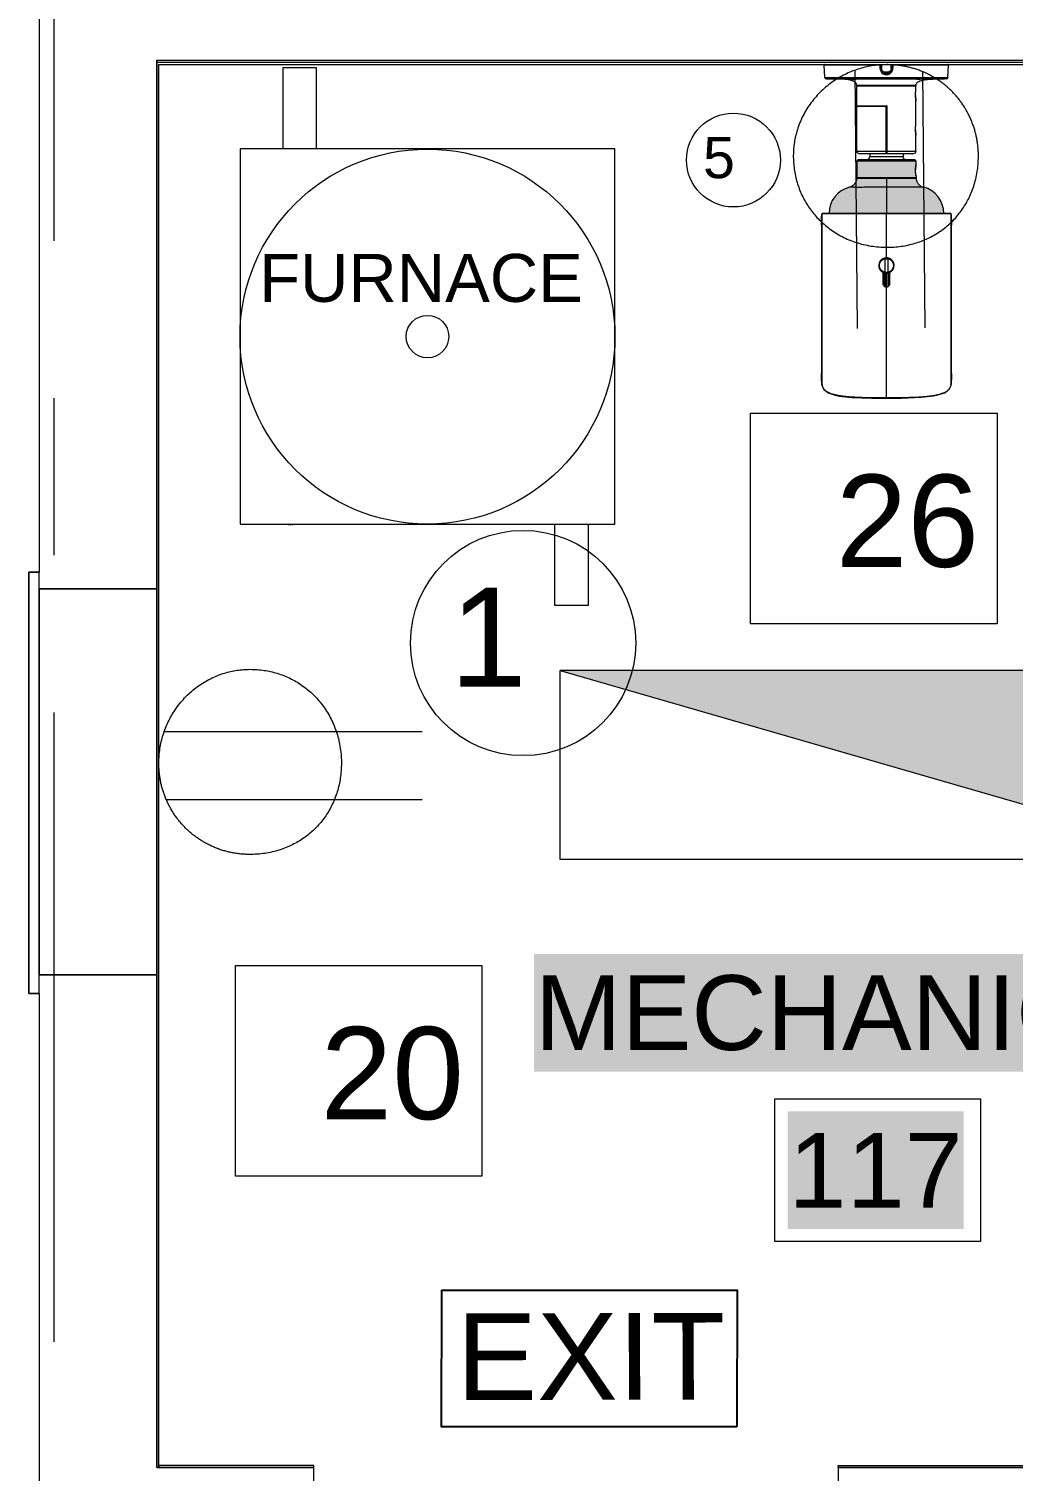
# Model space of a CAD drawing. Header units: inches. Extents: x 0.9 to 36.3, y 0.7 to 23.3.
# Drawn here: x 17.311 to 18.093, y 6.19 to 7.336 of the extents above; entities that cross this region are included whole.
import ezdxf

# ---------------------------------------------------------------- set-up
doc = ezdxf.new("R2010")
doc.units = ezdxf.units.IN
doc.linetypes.add('ACAD_ISO02W100', pattern=[15, 12, -3])
for name, color, linetype, lineweight, true_color in [('Boarder for name', 7, 'Continuous', 5, 0x777777), ('Lights', 7, 'Continuous', 15, 0xff0a0a), ('PDF_Geometry', 7, 'Continuous', 9, 0x777777)]:
    doc.layers.add(name, color=color, linetype=linetype, lineweight=lineweight, true_color=true_color)
for name, color, linetype, lineweight in [('CCTV', 38, 'Continuous', 0), ('Furnace', 58, 'Continuous', 5), ('Numbering CCTV', 38, 'Continuous', 0), ('Numbering Furnace', 58, 'Continuous', 0), ('Numbering receptecles', 170, 'Continuous', 15), ('Receptacles', 170, 'Continuous', 15)]:
    doc.layers.add(name, color=color, linetype=linetype, lineweight=lineweight)
doc.layers.add('EXIT', color=10, linetype='Continuous')
doc.layers.add('PDF_Text', color=7, linetype='Continuous')
doc.layers.add('PDF_Solid Fills', color=7, linetype='Continuous', true_color=0xffffff)
doc.styles.add('PDF Arial', font='arial.ttf')
doc.styles.get("Standard").update_dxf_attribs({"font": 'arial.ttf'})

msp = doc.modelspace()

# ---------------------------------------------------------------- hatches: boundary and pattern name
at = {"layer": 'CCTV', "linetype": 'ByBlock', "ltscale": 0.001, "transparency": 33554559}
h = msp.add_hatch(color=256, dxfattribs=at)
h.paths.add_polyline_path([(17.9822, 7.2312), (17.969, 7.2312), (17.969, 7.2183), (17.9823, 7.2183)])
h.paths.add_polyline_path([(18.0062, 7.2312), (17.9822, 7.2312), (17.9823, 7.2183), (18.0064, 7.2183)])
h.paths.add_polyline_path([(18.0158, 7.2227), (18.0158, 7.2242), (18.0158, 7.2242, -0.016613), (18.0158, 7.2257, -0.025875), (18.0161, 7.2281, -0.00324), (18.0161, 7.2284), (18.0161, 7.2284), (18.0161, 7.2312), (18.0062, 7.2312), (18.0064, 7.2183), (18.0162, 7.2183), (18.0162, 7.2199), (18.0161, 7.2199), (18.0161, 7.2203), (18.0159, 7.2212)])
edge = h.paths.add_edge_path()
edge.add_spline(control_points=[(18.022, 7.2105), (18.0212, 7.2107), (18.0197, 7.2114), (18.0178, 7.2131), (18.0165, 7.2153), (18.0162, 7.2169), (18.0162, 7.2178)], knot_values=[0, 0, 0, 0, 0.250089, 0.500021, 0.74989, 1, 1, 1, 1], degree=3, periodic=0)
edge.add_line((18.0162, 7.2178), (17.9926, 7.2178))
edge.add_line((17.9926, 7.2178), (17.9926, 7.2105))
edge.add_spline(control_points=[(17.9926, 7.2105), (17.9946, 7.2105), (17.9985, 7.2105), (18.0033, 7.2105), (18.0069, 7.2105), (18.0094, 7.2105), (18.0116, 7.2105), (18.0137, 7.2105), (18.0156, 7.2105), (18.0173, 7.2105), (18.0185, 7.2105), (18.0193, 7.2105), (18.0199, 7.2105), (18.0204, 7.2105), (18.0208, 7.2105), (18.0211, 7.2105), (18.0215, 7.2105), (18.0217, 7.2105), (18.0218, 7.2105), (18.0219, 7.2105), (18.0219, 7.2105), (18.022, 7.2105), (18.022, 7.2105), (18.022, 7.2105), (18.022, 7.2105)], knot_values=[0, 0, 0, 0, 0.206533, 0.399317, 0.488387, 0.57195, 0.649674, 0.720999, 0.785006, 0.840858, 0.888293, 0.908924, 0.927527, 0.944102, 0.958618, 0.971033, 0.981308, 0.989398, 0.992607, 0.995249, 0.997317, 0.998803, 0.999699, 1, 1, 1, 1], degree=3, periodic=0)
edge = h.paths.add_edge_path()
edge.add_line((17.9926, 7.2178), (17.969, 7.2178))
edge.add_spline(control_points=[(17.969, 7.2178), (17.969, 7.2169), (17.9687, 7.2153), (17.9674, 7.2131), (17.9655, 7.2114), (17.964, 7.2107), (17.9632, 7.2105)], knot_values=[0, 0, 0, 0, 0.25011, 0.499979, 0.749911, 1, 1, 1, 1], degree=3, periodic=0)
edge.add_spline(control_points=[(17.9632, 7.2105), (17.9632, 7.2105), (17.9632, 7.2105), (17.9633, 7.2105), (17.9635, 7.2105), (17.9637, 7.2105), (17.964, 7.2105), (17.9646, 7.2105), (17.9654, 7.2105), (17.9665, 7.2105), (17.9679, 7.2104), (17.9696, 7.2104), (17.9714, 7.2104), (17.9735, 7.2104), (17.9767, 7.2105), (17.981, 7.2105), (17.9866, 7.2105), (17.9906, 7.2105), (17.9926, 7.2105)], knot_values=[0, 0, 0, 0, 0.001197, 0.004751, 0.010602, 0.018692, 0.028967, 0.041382, 0.072473, 0.111707, 0.159142, 0.214994, 0.279001, 0.350326, 0.42805, 0.600683, 0.793467, 1, 1, 1, 1], degree=3, periodic=0)
edge.add_line((17.9926, 7.2105), (17.9926, 7.2178))
edge = h.paths.add_edge_path()
edge.add_spline(control_points=[(18.022, 7.2105), (18.022, 7.2105), (18.022, 7.2105), (18.022, 7.2105), (18.0219, 7.2105), (18.0219, 7.2105), (18.0218, 7.2105), (18.0217, 7.2105), (18.0215, 7.2105), (18.0211, 7.2105), (18.0208, 7.2105), (18.0204, 7.2105), (18.0199, 7.2105), (18.0193, 7.2105), (18.0185, 7.2105), (18.0173, 7.2105), (18.0156, 7.2105), (18.0137, 7.2105), (18.0116, 7.2105), (18.0094, 7.2105), (18.0069, 7.2105), (18.0033, 7.2105), (17.9985, 7.2105), (17.9946, 7.2105), (17.9926, 7.2105)], knot_values=[0, 0, 0, 0, 0.000301, 0.001197, 0.002683, 0.004751, 0.007393, 0.010602, 0.018692, 0.028967, 0.041382, 0.055898, 0.072473, 0.091076, 0.111707, 0.159142, 0.214994, 0.279001, 0.350326, 0.42805, 0.511613, 0.600683, 0.793467, 1, 1, 1, 1], degree=3, periodic=0)
edge.add_line((17.9926, 7.2105), (17.9926, 7.1898))
edge.add_line((17.9926, 7.1898), (18.0382, 7.1898))
edge.add_arc((18.0168, 7.1898), 0.0214, 0.0211, 75.8049)
edge = h.paths.add_edge_path()
edge.add_spline(control_points=[(17.9926, 7.2105), (17.9906, 7.2105), (17.9866, 7.2105), (17.981, 7.2105), (17.9767, 7.2105), (17.9735, 7.2104), (17.9714, 7.2104), (17.9696, 7.2104), (17.9679, 7.2104), (17.9665, 7.2105), (17.9654, 7.2105), (17.9646, 7.2105), (17.964, 7.2105), (17.9637, 7.2105), (17.9635, 7.2105), (17.9633, 7.2105), (17.9632, 7.2105), (17.9632, 7.2105), (17.9632, 7.2105)], knot_values=[0, 0, 0, 0, 0.206533, 0.399317, 0.57195, 0.649674, 0.720999, 0.785006, 0.840858, 0.888293, 0.927527, 0.958618, 0.971033, 0.981308, 0.989398, 0.995249, 0.998803, 1, 1, 1, 1], degree=3, periodic=0)
edge.add_arc((17.9684, 7.1897), 0.0214, 104.2373, 180.0211)
edge.add_line((17.947, 7.1897), (17.9926, 7.1898))
edge.add_line((17.9926, 7.1898), (17.9926, 7.2105))
at = {"layer": 'Lights', "linetype": 'ByBlock', "ltscale": 0.001, "transparency": 33554559}
msp.add_hatch(color=256, dxfattribs=at).paths.add_polyline_path([(18.2534, 6.6764), (18.2534, 6.8264), (17.7334, 6.8264)])

# ---------------------------------------------------------------- linework, layer by layer
at = {"layer": 'Boarder for name', "linetype": 'ByBlock'}
msp.add_lwpolyline([(17.904, 6.4861), (18.0674, 6.4861), (18.0674, 6.3727), (17.904, 6.3727)], close=True, dxfattribs=at)
at = {"layer": 'CCTV', "linetype": 'ByBlock'}
for p, q in [((17.9874, 7.3076), (17.9431, 7.3075)), ((17.9436, 7.2976), (17.9431, 7.3075)), ((17.9874, 7.3081), (17.9874, 7.3052)), ((17.9883, 7.3081), (17.9883, 7.3052)), ((17.9887, 7.3081), (17.9887, 7.3052)), ((17.9903, 7.3022), (17.9948, 7.3022)), ((17.9964, 7.3052), (17.9964, 7.3081)), ((17.9968, 7.3052), (17.9968, 7.3081)), ((17.9977, 7.3081), (17.9977, 7.3052)), ((18.042, 7.3076), (17.9977, 7.3076)), ((18.0415, 7.2977), (18.042, 7.3076)), ((17.9436, 7.2976), (18.0415, 7.2977)), ((17.9446, 7.2967), (18.0168, 7.2967)), ((17.9575, 7.2967), (17.9579, 7.2967)), ((17.9578, 7.2967), (17.9578, 7.2967)), ((17.9579, 7.2967), (17.9585, 7.2967)), ((17.9585, 7.2967), (17.9595, 7.2967)), ((17.9593, 7.2967), (17.9593, 7.2967)), ((17.9595, 7.2967), (17.9608, 7.2967)), ((17.9616, 7.2967), (17.9615, 7.2967)), ((17.9641, 7.2967), (17.9641, 7.2967)), ((17.9664, 7.2967), (17.9664, 7.2967)), ((18.0161, 7.2913), (17.969, 7.2913)), ((18.0161, 7.2907), (17.969, 7.2907)), ((17.969, 7.2753), (17.969, 7.2907)), ((17.9693, 7.2911), (18.0159, 7.2911)), ((17.9711, 7.291), (17.9693, 7.2911)), ((17.9693, 7.291), (18.0158, 7.291)), ((18.014, 7.291), (18.0159, 7.2911)), ((18.0161, 7.288), (18.0161, 7.2907)), ((18.0406, 7.2968), (18.0168, 7.2967)), ((18.0222, 7.2967), (18.0214, 7.2967)), ((18.0222, 7.2967), (18.023, 7.2967)), ((18.023, 7.2967), (18.0242, 7.2967)), ((18.0242, 7.2967), (18.0257, 7.2967)), ((18.0257, 7.2967), (18.0267, 7.2968)), ((18.0267, 7.2968), (18.0273, 7.2967)), ((18.0157, 7.2851), (18.0157, 7.2851)), ((18.0157, 7.2836), (18.0157, 7.2836)), ((18.0157, 7.282), (18.0157, 7.2836)), ((18.0159, 7.2805), (18.0157, 7.282)), ((18.0159, 7.2866), (18.0159, 7.2866)), ((18.0161, 7.2795), (18.0159, 7.2805)), ((18.0159, 7.2805), (18.0159, 7.2805)), ((18.0161, 7.288), (18.0161, 7.2879)), ((18.0161, 7.2879), (18.0161, 7.2879)), ((18.0161, 7.2792), (18.0161, 7.2795)), ((18.0161, 7.2791), (18.0161, 7.2792)), ((18.0161, 7.2792), (18.0161, 7.2792)), ((18.0161, 7.2792), (18.0161, 7.2792)), ((18.0161, 7.2607), (18.0161, 7.2791)), ((18.0161, 7.2791), (18.0161, 7.2791)), ((17.969, 7.2753), (17.9929, 7.2753)), ((17.9916, 7.2746), (17.969, 7.2746)), ((17.969, 7.2392), (17.969, 7.2746)), ((17.9693, 7.2751), (17.9926, 7.2751)), ((17.9916, 7.2749), (17.9693, 7.2749)), ((17.9926, 7.2749), (17.972, 7.2749)), ((17.972, 7.2749), (17.972, 7.2749)), ((17.9926, 7.2739), (17.9923, 7.2739)), ((17.9923, 7.2418), (17.9923, 7.2739)), ((17.9926, 7.2751), (17.9926, 7.2376)), ((17.9926, 7.2739), (17.9926, 7.2376)), ((17.9929, 7.2753), (17.9929, 7.2392)), ((18.0157, 7.2562), (18.0157, 7.2562)), ((18.0158, 7.2547), (18.0157, 7.2562)), ((18.0158, 7.2578), (18.0158, 7.2578)), ((18.0159, 7.2592), (18.0159, 7.2593)), ((18.0161, 7.2607), (18.0161, 7.2606)), ((18.0161, 7.2606), (18.0161, 7.2606)), ((18.0159, 7.2532), (18.0158, 7.2547)), ((18.0161, 7.2522), (18.0159, 7.2532)), ((18.0159, 7.2532), (18.0159, 7.2532)), ((18.0161, 7.2518), (18.0161, 7.2522)), ((18.0161, 7.2519), (18.0161, 7.2518)), ((18.0161, 7.2392), (18.0161, 7.2518)), ((18.0161, 7.2518), (18.0161, 7.2518)), ((18.0161, 7.2518), (18.0161, 7.2518)), ((18.0161, 7.2518), (18.0161, 7.2518)), ((17.969, 7.2392), (17.9926, 7.2392)), ((17.9709, 7.2373), (17.9923, 7.2374)), ((17.9794, 7.2374), (17.9794, 7.235)), ((17.9794, 7.235), (18.0058, 7.235)), ((17.9794, 7.235), (17.9794, 7.235)), ((17.9923, 7.2392), (17.9923, 7.2418)), ((17.9926, 7.2392), (18.0161, 7.2392)), ((17.9929, 7.2374), (18.0143, 7.2374)), ((18.0058, 7.2374), (18.0058, 7.235)), ((18.0161, 7.2312), (17.969, 7.2312)), ((17.969, 7.2312), (17.969, 7.2183)), ((18.0152, 7.2322), (17.97, 7.2322)), ((18.0158, 7.2256), (18.0158, 7.2257)), ((18.0158, 7.2242), (18.0158, 7.2242)), ((18.0158, 7.2227), (18.0158, 7.2242)), ((18.0159, 7.2212), (18.0158, 7.2227)), ((18.0161, 7.2203), (18.0159, 7.2212)), ((18.0159, 7.2212), (18.0159, 7.2212)), ((18.0161, 7.2312), (18.0161, 7.2284)), ((18.0161, 7.2284), (18.0161, 7.2284)), ((18.0161, 7.2281), (18.0161, 7.2284)), ((18.0161, 7.2284), (18.0161, 7.2284)), ((18.0161, 7.2284), (18.0161, 7.2284)), ((18.0161, 7.2284), (18.0161, 7.2284)), ((17.969, 7.2183), (18.0162, 7.2183)), ((17.969, 7.2178), (18.0162, 7.2178)), ((18.0159, 7.218), (17.9693, 7.218)), ((17.9693, 7.218), (18.0159, 7.218)), ((17.9926, 7.2178), (17.9926, 7.1898)), ((18.0161, 7.2203), (18.0161, 7.2203)), ((18.0161, 7.2199), (18.0161, 7.2203)), ((18.0162, 7.2199), (18.0161, 7.22)), ((18.0162, 7.2199), (18.0161, 7.2199)), ((18.0161, 7.2199), (18.0161, 7.2199)), ((18.0162, 7.2199), (18.0161, 7.2199)), ((18.0162, 7.2199), (18.0162, 7.2183)), ((18.0438, 7.1893), (17.9414, 7.1893)), ((17.9416, 7.0527), (17.9415, 7.1893)), ((18.0433, 7.1898), (17.9419, 7.1897)), ((17.9926, 7.1544), (17.9926, 7.1898)), ((18.0437, 7.1893), (18.0437, 7.0527)), ((17.941, 7.1803), (17.941, 7.1805)), ((17.941, 7.1803), (17.941, 7.0624)), ((17.941, 7.1803), (17.941, 7.1803)), ((17.941, 7.1803), (17.941, 7.1803)), ((18.0442, 7.1805), (18.0442, 7.1804)), ((18.0442, 7.1803), (18.0442, 7.1804)), ((18.0442, 7.1803), (18.0442, 7.1803)), ((18.0443, 7.0624), (18.0442, 7.1803)), ((17.9917, 7.1428), (17.9917, 7.1537)), ((17.9917, 7.1537), (17.9936, 7.1537)), ((17.9936, 7.1537), (17.9936, 7.1428)), ((17.9898, 7.1428), (17.9898, 7.1341)), ((17.9904, 7.1426), (17.9904, 7.1325)), ((17.9913, 7.1423), (17.9913, 7.1317)), ((17.9914, 7.1316), (17.9914, 7.1423)), ((17.9936, 7.1428), (17.9917, 7.1428)), ((17.9926, 7.1313), (17.9926, 7.1424)), ((17.9938, 7.1423), (17.9938, 7.1316)), ((17.9939, 7.1317), (17.9939, 7.1423)), ((17.9948, 7.1325), (17.9948, 7.1426)), ((17.9954, 7.1341), (17.9954, 7.1428)), ((17.9926, 7.0428), (17.9926, 7.1313)), ((17.941, 7.0624), (17.941, 7.0624)), ((17.941, 7.0624), (17.941, 7.0624)), ((18.0443, 7.0624), (18.0443, 7.0624)), ((18.0443, 7.0624), (18.0443, 7.0624)), ((17.9411, 7.0584), (17.9411, 7.0586)), ((17.9416, 7.0527), (17.9414, 7.0537)), ((17.9414, 7.0537), (17.9414, 7.0536)), ((17.9414, 7.0536), (17.9416, 7.0526)), ((17.9416, 7.0526), (17.9416, 7.0527)), ((18.0439, 7.0537), (18.0437, 7.0527)), ((18.0439, 7.0536), (18.0437, 7.0526)), ((18.0437, 7.0527), (18.0437, 7.0526)), ((18.0439, 7.0536), (18.0439, 7.0537)), ((18.0442, 7.0586), (18.0442, 7.0584))]:
    msp.add_line(p, q, dxfattribs=at)
at = {"layer": 'CCTV', "linetype": 'ByBlock', "ltscale": 0.001}
msp.add_line((17.9436, 7.308), (18.0415, 7.3081), dxfattribs=at)
at = {"layer": 'CCTV', "linetype": 'ByBlock'}
for points in [[(17.9608, 7.2967), (17.962, 7.2967), (17.9626, 7.2967), (17.9633, 7.2967), (17.9641, 7.2967), (17.9649, 7.2967), (17.9657, 7.2967), (17.9663, 7.2967), (17.9668, 7.2967), (17.9673, 7.2967), (17.9676, 7.2966), (17.9679, 7.2966), (17.9681, 7.2966), (17.9682, 7.2966), (17.9683, 7.2966)], [(18.0168, 7.2966), (18.0168, 7.2966), (18.0169, 7.2966), (18.017, 7.2966), (18.0172, 7.2966), (18.0174, 7.2967), (18.0177, 7.2967), (18.0181, 7.2967), (18.0186, 7.2967), (18.0192, 7.2967), (18.0198, 7.2967), (18.0206, 7.2967), (18.0214, 7.2967)], [(18.0273, 7.2967), (18.0277, 7.2967), (18.0278, 7.2967), (18.0278, 7.2967), (18.0278, 7.2967)], [(18.0157, 7.2836), (18.0157, 7.2851), (18.0159, 7.2866), (18.0161, 7.2876), (18.0161, 7.2879)], [(18.0157, 7.2562), (18.0158, 7.2578), (18.0159, 7.2592), (18.0161, 7.2602), (18.0161, 7.2606)], [(18.0158, 7.2242), (18.0158, 7.2257), (18.0159, 7.2271), (18.0161, 7.2281)], [(17.9416, 7.0526), (17.9426, 7.0502), (17.9463, 7.0472), (17.9518, 7.0453), (17.9553, 7.0446), (17.965, 7.0435), (17.9807, 7.0429), (17.9926, 7.0428)], [(17.9926, 7.0428), (18.0046, 7.0429), (18.0203, 7.0436), (18.03, 7.0447), (18.0335, 7.0454), (18.039, 7.0472), (18.0427, 7.0502), (18.0437, 7.0526)]]:
    msp.add_lwpolyline(points, dxfattribs=at)
msp.add_circle((17.9926, 7.1483), 0.00556, dxfattribs=at)
for centre, radius, start, end in [((17.9436, 7.3076), 0.000471, 90.0211, 183.0211), ((17.9926, 7.3052), 0.00518, 180.0211, 0.0211), ((17.9926, 7.3053), 0.0047, 180.029, 181.5116), ((17.9926, 7.3052), 0.00424, 180.0211, 0.0211), ((17.9925, 7.3053), 0.0047, 358.525, 0.0097), ((18.0415, 7.3076), 0.000471, 357.0211, 90.0211), ((17.9446, 7.2977), 0.000943, 183.0301, 269.76), ((17.9572, 7.2972), 0.000466, 269.6601, 272.8541), ((17.9592, 6.7132), 0.5836, 89.9868, 90.1332), ((17.9593, 6.2951), 1.0016, 89.8722, 89.9981), ((17.9608, 6.8431), 0.4537, 89.5785, 89.8948), ((17.9685, 7.297), 0.000471, 227.053, 268.562), ((17.9693, 7.2913), 0.000283, 183.4367, 266.6866), ((17.9693, 7.2907), 0.000283, 90.0211, 180.0211), ((18.0158, 7.2907), 0.000283, 0.0211, 90.0211), ((18.0158, 7.2914), 0.000283, 273.3553, 356.6055), ((18.0166, 7.297), 0.000471, 271.4801, 312.9891), ((18.0279, 7.2972), 0.000466, 267.1854, 270.382), ((18.0406, 7.2977), 0.000943, 270.2822, 357.0121), ((18.0124, 7.2887), 0.00382, 348.4132, 348.6356), ((17.9693, 7.2753), 0.000283, 179.9737, 270.0379), ((17.9693, 7.2746), 0.000283, 90.0385, 179.9733), ((17.9716, 7.2746), 0.000471, 45.0211, 90.0211), ((17.9916, 7.2739), 0.000943, 0.0209, 90.0211), ((17.9709, 7.2392), 0.00189, 180.021, 270.0167), ((17.9766, 7.235), 0.00283, 270.0227, 0.0211), ((17.9923, 7.2376), 0.000283, 270.0211, 0.0214), ((17.9929, 7.2376), 0.000283, 180.0213, 270.0212), ((18.0086, 7.235), 0.00283, 180.0211, 270.0195), ((18.0143, 7.2392), 0.00189, 270.0162, 0.0214), ((17.97, 7.2312), 0.000943, 90.0211, 180.0211), ((18.0152, 7.2312), 0.000943, 0.0211, 90.0211), ((18.0394, 7.2241), 0.0237, 170.2615, 176.2133), ((18.0386, 7.2242), 0.0229, 176.3044, 180.0146), ((18.0405, 7.224), 0.0248, 169.5749, 170.3174), ((17.9684, 7.1897), 0.0214, 104.2373, 180.0211), ((17.9693, 7.2183), 0.000283, 180.0211, 270.0211), ((17.9693, 7.2177), 0.000283, 90.0349, 177.8504), ((18.0159, 7.2183), 0.000283, 270.0211, 0.0211), ((18.0159, 7.2178), 0.000283, 2.184, 90.0094), ((18.0417, 7.2246), 0.026, 189.7575, 190.4505), ((18.0168, 7.1898), 0.0214, 0.0211, 75.8049), ((17.9424, 7.1889), 0.00111, 159.9772, 161.2988), ((17.942, 7.1893), 0.000471, 90.0603, 180.0603), ((17.9419, 7.1893), 0.00047, 90.0258, 138.0687), ((18.0432, 7.1893), 0.000471, 359.9818, 89.9818), ((18.0433, 7.1893), 0.00047, 40.1525, 90.0163), ((18.0004, 7.1845), 0.0437, 3.5574, 3.7931), ((18.1067, 7.1804), 0.1658, 179.155, 179.9715), ((17.8819, 7.1803), 0.1623, 0.059, 0.9139), ((17.9883, 7.1521), 0.000377, 68.3142, 207.7279), ((17.9889, 7.1527), 0.000377, 60.3142, 199.7279), ((17.9926, 7.1483), 0.00589, 133.4625, 134.5797), ((17.9926, 7.1483), 0.00589, 125.4625, 126.5797), ((17.9896, 7.1532), 0.000377, 52.3142, 191.7279), ((17.9926, 7.1483), 0.00589, 117.4625, 118.5797), ((17.9903, 7.1535), 0.000377, 44.3142, 183.7279), ((17.9926, 7.1483), 0.00589, 109.4625, 110.5797), ((17.991, 7.1538), 0.000377, 36.3142, 175.7279), ((17.9926, 7.1483), 0.00589, 101.4625, 102.5797), ((17.9918, 7.154), 0.000377, 28.3142, 167.7279), ((17.9926, 7.1483), 0.00589, 93.4625, 94.5797), ((17.9926, 7.154), 0.000377, 20.3142, 159.7279), ((17.9926, 7.1483), 0.00589, 85.4625, 86.5797), ((17.9934, 7.154), 0.000377, 12.3142, 151.7279), ((17.9926, 7.1483), 0.00589, 77.4625, 78.5797), ((17.9942, 7.1538), 0.000377, 4.3142, 143.7279), ((17.9926, 7.1483), 0.00589, 69.4625, 70.5797), ((17.9949, 7.1535), 0.000377, 356.3142, 135.7279), ((17.9926, 7.1483), 0.00589, 61.4625, 62.5797), ((17.9957, 7.1532), 0.000377, 348.3142, 127.7279), ((17.9926, 7.1483), 0.00589, 53.4625, 54.5797), ((17.9963, 7.1527), 0.000377, 340.3142, 119.7279), ((17.9926, 7.1483), 0.00589, 45.4625, 46.5797), ((17.9969, 7.1521), 0.000377, 332.3142, 111.7279), ((17.9869, 7.1485), 0.000377, 108.3142, 247.7279), ((17.9869, 7.1477), 0.000377, 116.3142, 255.7279), ((17.9869, 7.1493), 0.000377, 100.3142, 239.7279), ((17.9926, 7.1483), 0.00589, 173.4625, 174.5797), ((17.9926, 7.1483), 0.00589, 181.4625, 182.5797), ((17.987, 7.1469), 0.000377, 124.3142, 263.7279), ((17.9871, 7.1501), 0.000377, 92.3142, 231.7279), ((17.9926, 7.1483), 0.00589, 189.4625, 190.5797), ((17.9926, 7.1483), 0.00589, 165.4625, 166.5797), ((17.9873, 7.1461), 0.000377, 132.3142, 271.7279), ((17.9926, 7.1483), 0.00589, 197.4625, 198.5797), ((17.9874, 7.1508), 0.000377, 84.3142, 223.7279), ((17.9926, 7.1483), 0.00589, 157.4625, 158.5797), ((17.9926, 7.1483), 0.00589, 205.4625, 206.5797), ((17.9876, 7.1454), 0.000377, 140.3142, 279.7279), ((17.9878, 7.1515), 0.000377, 76.3142, 215.7279), ((17.9926, 7.1483), 0.00589, 149.4625, 150.5797), ((17.9926, 7.1483), 0.00589, 213.4625, 214.5797), ((17.9881, 7.1447), 0.000377, 148.3142, 287.7279), ((17.9926, 7.1483), 0.00589, 141.4625, 142.5797), ((17.9926, 7.1483), 0.00589, 221.4625, 222.5797), ((17.9886, 7.1441), 0.000377, 156.3142, 295.7279), ((17.9926, 7.1483), 0.00589, 229.4625, 230.5797), ((17.9892, 7.1436), 0.000377, 164.3142, 303.7279), ((17.9926, 7.1483), 0.00589, 237.4625, 238.5797), ((17.9899, 7.1432), 0.000377, 172.3142, 311.7279), ((17.9926, 7.1483), 0.00589, 245.4625, 246.5797), ((17.9906, 7.1429), 0.000377, 180.3142, 319.7279), ((17.9926, 7.1483), 0.00589, 253.4625, 254.5797), ((17.9914, 7.1427), 0.000377, 188.3142, 327.7279), ((17.9926, 7.1483), 0.00589, 261.4625, 262.5797), ((17.9922, 7.1425), 0.000377, 196.3142, 335.7279), ((17.9926, 7.1483), 0.00589, 269.4625, 270.5797), ((17.993, 7.1425), 0.000377, 204.3142, 343.7279), ((17.9926, 7.1483), 0.00589, 277.4625, 278.5797), ((17.9938, 7.1427), 0.000377, 212.3142, 351.7279), ((17.9926, 7.1483), 0.00589, 285.4625, 286.5797), ((17.9946, 7.1429), 0.000377, 220.3142, 359.7279), ((17.9926, 7.1483), 0.00589, 293.4625, 294.5797), ((17.9953, 7.1432), 0.000377, 228.3142, 7.7279), ((17.9926, 7.1483), 0.00589, 301.4625, 302.5797), ((17.996, 7.1436), 0.000377, 236.3142, 15.7279), ((17.9966, 7.1441), 0.000377, 244.3142, 23.7279), ((17.9926, 7.1483), 0.00589, 309.4625, 310.5797), ((17.9971, 7.1447), 0.000377, 252.3142, 31.7279), ((17.9926, 7.1483), 0.00589, 317.4625, 318.5797), ((17.9926, 7.1483), 0.00589, 37.4625, 38.5797), ((17.9974, 7.1515), 0.000377, 324.3142, 103.7279), ((17.9976, 7.1454), 0.000377, 260.3142, 39.7279), ((17.9926, 7.1483), 0.00589, 325.4625, 326.5797), ((17.9926, 7.1483), 0.00589, 29.4625, 30.5797), ((17.9978, 7.1508), 0.000377, 316.3142, 95.7279), ((17.9979, 7.1461), 0.000377, 268.3142, 47.7279), ((17.9926, 7.1483), 0.00589, 333.4625, 334.5797), ((17.9926, 7.1483), 0.00589, 21.4625, 22.5797), ((17.9981, 7.1501), 0.000377, 308.3142, 87.7279), ((17.9982, 7.1469), 0.000377, 276.3142, 55.7279), ((17.9926, 7.1483), 0.00589, 341.4625, 342.5797), ((17.9926, 7.1483), 0.00589, 13.4625, 14.5797), ((17.9983, 7.1493), 0.000377, 300.3142, 79.7279), ((17.9983, 7.1477), 0.000377, 284.3142, 63.7279), ((17.9926, 7.1483), 0.00589, 349.4625, 350.5797), ((17.9926, 7.1483), 0.00589, 5.4625, 6.5797), ((17.9984, 7.1485), 0.000377, 292.3142, 71.7279), ((17.9926, 7.1483), 0.00589, 357.4625, 358.5797), ((17.9926, 7.1341), 0.00283, 180.0211, 0.0211), ((18.0935, 7.0623), 0.1525, 179.9773, 181.4174), ((17.884, 7.0623), 0.1603, 358.6598, 0.0288), ((17.9446, 7.0543), 0.0033, 190.914, 191.9024), ((17.9483, 7.0541), 0.00688, 191.9391, 192.7171), ((17.9482, 7.0541), 0.00672, 192.714, 194.4166), ((18.0373, 7.0541), 0.0066, 342.8927, 347.3521), ((18.037, 7.0541), 0.00683, 347.3348, 348.0964), ((18.0407, 7.0543), 0.0033, 348.1401, 349.1398)]:
    msp.add_arc(centre, radius, start, end, dxfattribs=at)
for points, knots in [([(17.9874, 7.3052), (17.9874, 7.3052), (17.9874, 7.3052), (17.9874, 7.3052), (17.9875, 7.3052), (17.9875, 7.3052), (17.9876, 7.3052), (17.9877, 7.3052), (17.9878, 7.3052), (17.9879, 7.3052)], [0, 0, 0, 0, 0.019217, 0.074298, 0.169882, 0.30231, 0.464507, 0.64357, 1, 1, 1, 1]), ([(17.9879, 7.3052), (17.9879, 7.3052), (17.988, 7.3052), (17.9881, 7.3052), (17.9882, 7.3052), (17.9882, 7.3052), (17.9883, 7.3052), (17.9883, 7.3052), (17.9883, 7.3052), (17.9883, 7.3052)], [0, 0, 0, 0, 0.377956, 0.555841, 0.712392, 0.838144, 0.928363, 0.980929, 1, 1, 1, 1]), ([(17.9897, 7.3015), (17.9892, 7.3019), (17.9883, 7.303), (17.9879, 7.3044), (17.9879, 7.3051)], [0, 0, 0, 0, 0.499419, 1, 1, 1, 1]), ([(17.9883, 7.3052), (17.9883, 7.3052), (17.9883, 7.3052), (17.9883, 7.3052), (17.9884, 7.3052), (17.9884, 7.3052), (17.9885, 7.3052), (17.9886, 7.3052), (17.9887, 7.3052), (17.9887, 7.3052)], [0, 0, 0, 0, 0.019377, 0.072954, 0.164671, 0.291884, 0.449279, 0.626904, 1, 1, 1, 1]), ([(17.9903, 7.3022), (17.9901, 7.3023), (17.9896, 7.3027), (17.9891, 7.3035), (17.9888, 7.3043), (17.9887, 7.3049), (17.9887, 7.3052)], [0, 0, 0, 0, 0.250077, 0.50015, 0.750157, 1, 1, 1, 1]), ([(17.9954, 7.3015), (17.995, 7.3012), (17.9941, 7.3007), (17.9926, 7.3005), (17.991, 7.3007), (17.9901, 7.3012), (17.9897, 7.3015)], [0, 0, 0, 0, 0.250162, 0.500007, 0.749854, 1, 1, 1, 1]), ([(17.9901, 7.3018), (17.99, 7.3018), (17.99, 7.3018), (17.99, 7.3018), (17.99, 7.3018)], [0, 0, 0, 0, 0.753197, 1, 1, 1, 1]), ([(17.9903, 7.3022), (17.9902, 7.3021), (17.9902, 7.302), (17.9901, 7.3019), (17.9901, 7.3018)], [0, 0, 0, 0, 0.643731, 1, 1, 1, 1]), ([(17.9948, 7.3022), (17.9945, 7.3019), (17.9938, 7.3015), (17.9926, 7.3013), (17.9913, 7.3015), (17.9906, 7.3019), (17.9903, 7.3022)], [0, 0, 0, 0, 0.252181, 0.500022, 0.747876, 1, 1, 1, 1]), ([(17.9964, 7.3052), (17.9964, 7.3046), (17.9961, 7.3034), (17.9953, 7.3025), (17.9948, 7.3022)], [0, 0, 0, 0, 0.499226, 1, 1, 1, 1]), ([(17.9948, 7.3022), (17.9949, 7.3021), (17.9949, 7.302), (17.995, 7.3018), (17.9951, 7.3018)], [0, 0, 0, 0, 0.675258, 1, 1, 1, 1]), ([(17.9951, 7.3018), (17.9951, 7.3018), (17.9951, 7.3018), (17.9951, 7.3018), (17.9951, 7.3018)], [0, 0, 0, 0, 0.74457, 1, 1, 1, 1]), ([(17.9972, 7.3051), (17.9972, 7.3044), (17.9969, 7.303), (17.9959, 7.3019), (17.9954, 7.3015)], [0, 0, 0, 0, 0.500625, 1, 1, 1, 1]), ([(17.9964, 7.3052), (17.9964, 7.3052), (17.9965, 7.3052), (17.9966, 7.3052), (17.9967, 7.3052), (17.9967, 7.3052), (17.9968, 7.3052), (17.9968, 7.3052), (17.9968, 7.3052), (17.9968, 7.3052)], [0, 0, 0, 0, 0.408529, 0.574776, 0.709499, 0.821333, 0.913324, 0.975308, 1, 1, 1, 1]), ([(17.9968, 7.3052), (17.9968, 7.3052), (17.9968, 7.3052), (17.9968, 7.3052), (17.9969, 7.3052), (17.9969, 7.3052), (17.997, 7.3052), (17.9971, 7.3053), (17.9972, 7.3053), (17.9972, 7.3053)], [0, 0, 0, 0, 0.019071, 0.071637, 0.161856, 0.287608, 0.444159, 0.622044, 1, 1, 1, 1]), ([(17.9972, 7.3053), (17.9973, 7.3053), (17.9974, 7.3053), (17.9975, 7.3052), (17.9976, 7.3052), (17.9976, 7.3052), (17.9977, 7.3052), (17.9977, 7.3052), (17.9977, 7.3052), (17.9977, 7.3052)], [0, 0, 0, 0, 0.35643, 0.535493, 0.69769, 0.830118, 0.925702, 0.980783, 1, 1, 1, 1]), ([(17.969, 7.2913), (17.969, 7.2916), (17.9689, 7.2921), (17.9687, 7.2928), (17.9683, 7.2934), (17.9677, 7.2941), (17.9667, 7.2947), (17.9654, 7.2952), (17.9639, 7.2956), (17.9618, 7.296), (17.959, 7.2963), (17.9555, 7.2965), (17.9519, 7.2966), (17.9483, 7.2967), (17.9458, 7.2967), (17.9446, 7.2967)], [0, 0, 0, 0, 0.031043, 0.058459, 0.083906, 0.108701, 0.159168, 0.212963, 0.270104, 0.330093, 0.456292, 0.587989, 0.723294, 0.860882, 1, 1, 1, 1]), ([(17.9578, 7.2967), (17.9577, 7.2967), (17.9575, 7.2967), (17.9573, 7.2967), (17.9573, 7.2967), (17.9572, 7.2967)], [0, 0, 0, 0, 0.712683, 0.907562, 1, 1, 1, 1]), ([(17.9572, 7.2967), (17.9572, 7.2967), (17.9572, 7.2967), (17.9572, 7.2967), (17.9572, 7.2967)], [0, 0, 0, 0, 0.623351, 1, 1, 1, 1]), ([(17.9572, 7.2967), (17.9572, 7.2967), (17.9573, 7.2967), (17.9573, 7.2967), (17.9573, 7.2967)], [0, 0, 0, 0, 0.217591, 1, 1, 1, 1]), ([(17.9573, 7.2967), (17.9576, 7.2967), (17.9582, 7.2967), (17.9601, 7.2966), (17.9623, 7.2966), (17.9647, 7.2965), (17.9663, 7.2965), (17.9674, 7.2965), (17.968, 7.2965), (17.9683, 7.2965), (17.9684, 7.2965)], [0, 0, 0, 0, 0.063952, 0.177823, 0.499091, 0.669538, 0.820554, 0.935146, 0.974189, 1, 1, 1, 1]), ([(17.9664, 7.2967), (17.9662, 7.2967), (17.9654, 7.2967), (17.9647, 7.2967), (17.9641, 7.2967)], [0, 0, 0, 0, 0.22824, 1, 1, 1, 1]), ([(17.968, 7.2966), (17.9679, 7.2966), (17.9673, 7.2967), (17.9668, 7.2967), (17.9664, 7.2967)], [0, 0, 0, 0, 0.195328, 1, 1, 1, 1]), ([(17.9684, 7.2966), (17.9684, 7.2966), (17.9682, 7.2966), (17.9681, 7.2966), (17.968, 7.2966)], [0, 0, 0, 0, 0.381849, 1, 1, 1, 1]), ([(17.9685, 7.2966), (17.9685, 7.2966), (17.9685, 7.2966), (17.9685, 7.2966), (17.9684, 7.2966)], [0, 0, 0, 0, 0.283854, 1, 1, 1, 1]), ([(17.9684, 7.2965), (17.9684, 7.2965), (17.9684, 7.2965), (17.9685, 7.2965), (17.9685, 7.2966)], [0, 0, 0, 0, 0.747546, 1, 1, 1, 1]), ([(18.0161, 7.2913), (18.0161, 7.2916), (18.0162, 7.2921), (18.0165, 7.2928), (18.0168, 7.2934), (18.0174, 7.2941), (18.0184, 7.2947), (18.0197, 7.2952), (18.0212, 7.2956), (18.0233, 7.296), (18.0261, 7.2963), (18.0296, 7.2965), (18.0332, 7.2967), (18.0368, 7.2967), (18.0393, 7.2968), (18.0405, 7.2968)], [0, 0, 0, 0, 0.031047, 0.058469, 0.083921, 0.108718, 0.159185, 0.212975, 0.27011, 0.330095, 0.456287, 0.587981, 0.723285, 0.860877, 1, 1, 1, 1]), ([(18.0222, 7.2967), (18.0218, 7.2967), (18.0211, 7.2967), (18.0201, 7.2967), (18.0191, 7.2967), (18.0184, 7.2967), (18.0179, 7.2967), (18.0176, 7.2967), (18.0173, 7.2967), (18.0171, 7.2966), (18.0169, 7.2966), (18.0167, 7.2966), (18.0167, 7.2966), (18.0166, 7.2966), (18.0166, 7.2966)], [0, 0, 0, 0, 0.195644, 0.383042, 0.555658, 0.706858, 0.772491, 0.830705, 0.880953, 0.922708, 0.955634, 0.979694, 0.994666, 1, 1, 1, 1]), ([(18.0166, 7.2966), (18.0166, 7.2966), (18.0167, 7.2965), (18.0167, 7.2965), (18.0167, 7.2965), (18.0167, 7.2965)], [0, 0, 0, 0, 0.234882, 0.561752, 1, 1, 1, 1]), ([(18.0167, 7.2965), (18.0168, 7.2965), (18.0171, 7.2965), (18.0177, 7.2965), (18.0188, 7.2965), (18.0204, 7.2965), (18.0215, 7.2966), (18.0222, 7.2966)], [0, 0, 0, 0, 0.050246, 0.1273, 0.355274, 0.657213, 1, 1, 1, 1]), ([(18.0279, 7.2967), (18.0279, 7.2967), (18.0279, 7.2967), (18.0279, 7.2967), (18.0278, 7.2967), (18.0278, 7.2967), (18.0277, 7.2967), (18.0276, 7.2967), (18.0274, 7.2967), (18.0272, 7.2967), (18.0269, 7.2968), (18.0266, 7.2968), (18.0261, 7.2968), (18.0253, 7.2967), (18.0244, 7.2967), (18.0233, 7.2967), (18.0226, 7.2967), (18.0222, 7.2967)], [0, 0, 0, 0, 0.001083, 0.004677, 0.010748, 0.019252, 0.030141, 0.043367, 0.076642, 0.118695, 0.16913, 0.227539, 0.293447, 0.445094, 0.617931, 0.805158, 1, 1, 1, 1]), ([(18.0222, 7.2966), (18.0234, 7.2966), (18.025, 7.2967), (18.0269, 7.2967), (18.0276, 7.2967), (18.0278, 7.2967)], [0, 0, 0, 0, 0.648972, 0.876968, 1, 1, 1, 1]), ([(18.0278, 7.2967), (18.0278, 7.2967), (18.0278, 7.2967), (18.0279, 7.2967), (18.0279, 7.2967)], [0, 0, 0, 0, 0.510054, 1, 1, 1, 1]), ([(18.0157, 7.2836), (18.0157, 7.2841), (18.0157, 7.2851), (18.0159, 7.2864), (18.016, 7.2873), (18.0161, 7.2878), (18.0161, 7.288)], [0, 0, 0, 0, 0.356849, 0.666708, 0.89065, 1, 1, 1, 1]), ([(18.0157, 7.2836), (18.0157, 7.2833), (18.0157, 7.2828), (18.0157, 7.282), (18.0158, 7.2813), (18.0159, 7.2805), (18.016, 7.2798), (18.0161, 7.2793), (18.0161, 7.2791)], [0, 0, 0, 0, 0.181707, 0.357092, 0.520994, 0.66706, 0.89078, 1, 1, 1, 1]), ([(18.0161, 7.288), (18.0161, 7.288), (18.0161, 7.288), (18.0161, 7.288), (18.0161, 7.288)], [0, 0, 0, 0, 0.369358, 1, 1, 1, 1]), ([(18.0161, 7.2791), (18.0161, 7.2791), (18.0161, 7.2791), (18.0161, 7.2791), (18.0161, 7.2791)], [0, 0, 0, 0, 0.399191, 1, 1, 1, 1]), ([(17.9916, 7.2746), (17.9916, 7.2746), (17.9916, 7.2747), (17.9916, 7.2747), (17.9916, 7.2748), (17.9916, 7.2748), (17.9916, 7.2748), (17.9916, 7.2749), (17.9916, 7.2749), (17.9916, 7.2749)], [0, 0, 0, 0, 0.381694, 0.554211, 0.705338, 0.829431, 0.921948, 0.979181, 1, 1, 1, 1]), ([(17.9923, 7.2739), (17.9923, 7.274), (17.9922, 7.2742), (17.9921, 7.2744), (17.9919, 7.2746), (17.9917, 7.2746), (17.9916, 7.2746)], [0, 0, 0, 0, 0.250016, 0.500028, 0.750035, 1, 1, 1, 1]), ([(17.9929, 7.2753), (17.9928, 7.2753), (17.9928, 7.2753), (17.9927, 7.2752), (17.9927, 7.2752), (17.9926, 7.2751), (17.9926, 7.2751), (17.9926, 7.2751), (17.9926, 7.2751), (17.9926, 7.2751), (17.9926, 7.2751), (17.9926, 7.2751), (17.9926, 7.2751)], [0, 0, 0, 0, 0.333634, 0.493974, 0.64506, 0.781451, 0.84162, 0.894676, 0.938748, 0.971951, 0.992756, 1, 1, 1, 1]), ([(18.0157, 7.2562), (18.0157, 7.2568), (18.0157, 7.2578), (18.0159, 7.2591), (18.016, 7.26), (18.0161, 7.2605), (18.0161, 7.2607)], [0, 0, 0, 0, 0.362731, 0.675684, 0.898012, 1, 1, 1, 1]), ([(18.0157, 7.2562), (18.0157, 7.2559), (18.0157, 7.2554), (18.0157, 7.2547), (18.0158, 7.2539), (18.0159, 7.2532), (18.016, 7.2524), (18.0161, 7.252), (18.0161, 7.2518)], [0, 0, 0, 0, 0.180756, 0.355289, 0.518546, 0.66425, 0.888408, 1, 1, 1, 1]), ([(18.0161, 7.2607), (18.0161, 7.2607), (18.0161, 7.2607), (18.0161, 7.2607), (18.0161, 7.2607)], [0, 0, 0, 0, 0.3695, 1, 1, 1, 1]), ([(18.0161, 7.2518), (18.0161, 7.2518), (18.0161, 7.2518), (18.0161, 7.2518), (18.0161, 7.2518)], [0, 0, 0, 0, 0.399911, 1, 1, 1, 1]), ([(17.9923, 7.2374), (17.9923, 7.2374), (17.9923, 7.2374), (17.9923, 7.2374), (17.9923, 7.2374), (17.9923, 7.2374), (17.9923, 7.2374), (17.9923, 7.2374), (17.9923, 7.2375), (17.9923, 7.2376), (17.9923, 7.2377), (17.9923, 7.2378), (17.9923, 7.238), (17.9923, 7.2382), (17.9923, 7.2385), (17.9923, 7.2389), (17.9923, 7.2391), (17.9923, 7.2392)], [0, 0, 0, 0, 0.001211, 0.004824, 0.010829, 0.019214, 0.029964, 0.043058, 0.076115, 0.118071, 0.168524, 0.226977, 0.292884, 0.444426, 0.617298, 0.804923, 1, 1, 1, 1]), ([(17.9929, 7.2392), (17.9929, 7.2391), (17.9929, 7.2389), (17.9929, 7.2385), (17.9929, 7.2382), (17.9929, 7.238), (17.9929, 7.2378), (17.9929, 7.2377), (17.9929, 7.2376), (17.9929, 7.2375), (17.9929, 7.2374), (17.9929, 7.2374), (17.9929, 7.2374), (17.9929, 7.2374), (17.9929, 7.2374), (17.9929, 7.2374), (17.9929, 7.2374), (17.9929, 7.2374)], [0, 0, 0, 0, 0.195031, 0.382715, 0.555562, 0.707111, 0.773007, 0.831468, 0.88192, 0.923867, 0.956937, 0.970029, 0.980777, 0.989163, 0.995173, 0.998789, 1, 1, 1, 1]), ([(18.0161, 7.2202), (18.0161, 7.2204), (18.0158, 7.2217), (18.0158, 7.2231), (18.0158, 7.2242)], [0, 0, 0, 0, 0.16346, 1, 1, 1, 1]), ([(17.969, 7.2178), (17.969, 7.2169), (17.9687, 7.2153), (17.9674, 7.2131), (17.9655, 7.2114), (17.964, 7.2107), (17.9632, 7.2105)], [0, 0, 0, 0, 0.25011, 0.499979, 0.749911, 1, 1, 1, 1]), ([(17.9926, 7.2105), (17.9906, 7.2105), (17.9866, 7.2105), (17.981, 7.2105), (17.9767, 7.2105), (17.9735, 7.2104), (17.9714, 7.2104), (17.9696, 7.2104), (17.9679, 7.2104), (17.9665, 7.2105), (17.9654, 7.2105), (17.9646, 7.2105), (17.964, 7.2105), (17.9637, 7.2105), (17.9635, 7.2105), (17.9633, 7.2105), (17.9632, 7.2105), (17.9632, 7.2105), (17.9632, 7.2105)], [0, 0, 0, 0, 0.206533, 0.399317, 0.57195, 0.649674, 0.720999, 0.785006, 0.840858, 0.888293, 0.927527, 0.958618, 0.971033, 0.981308, 0.989398, 0.995249, 0.998803, 1, 1, 1, 1]), ([(18.022, 7.2105), (18.022, 7.2105), (18.022, 7.2105), (18.022, 7.2105), (18.0219, 7.2105), (18.0219, 7.2105), (18.0218, 7.2105), (18.0217, 7.2105), (18.0215, 7.2105), (18.0211, 7.2105), (18.0208, 7.2105), (18.0204, 7.2105), (18.0199, 7.2105), (18.0193, 7.2105), (18.0185, 7.2105), (18.0173, 7.2105), (18.0156, 7.2105), (18.0137, 7.2105), (18.0116, 7.2105), (18.0094, 7.2105), (18.0069, 7.2105), (18.0033, 7.2105), (17.9985, 7.2105), (17.9946, 7.2105), (17.9926, 7.2105)], [0, 0, 0, 0, 0.000301, 0.001197, 0.002683, 0.004751, 0.007393, 0.010602, 0.018692, 0.028967, 0.041382, 0.055898, 0.072473, 0.091076, 0.111707, 0.159142, 0.214994, 0.279001, 0.350326, 0.42805, 0.511613, 0.600683, 0.793467, 1, 1, 1, 1]), ([(18.0162, 7.2178), (18.0162, 7.2169), (18.0165, 7.2153), (18.0178, 7.2131), (18.0197, 7.2114), (18.0212, 7.2107), (18.022, 7.2105)], [0, 0, 0, 0, 0.25011, 0.499979, 0.749911, 1, 1, 1, 1]), ([(17.941, 7.1828), (17.941, 7.1833), (17.941, 7.1841), (17.941, 7.1854), (17.9411, 7.1865), (17.9411, 7.1874), (17.9412, 7.1882), (17.9413, 7.1887), (17.9413, 7.189), (17.9413, 7.1891), (17.9414, 7.1892), (17.9414, 7.1893), (17.9414, 7.1893)], [0, 0, 0, 0, 0.207455, 0.399562, 0.571382, 0.718495, 0.837159, 0.924422, 0.955628, 0.978348, 0.992746, 1, 1, 1, 1]), ([(17.941, 7.1803), (17.941, 7.1813), (17.941, 7.1831), (17.941, 7.1856), (17.9411, 7.1873), (17.9412, 7.1884), (17.9413, 7.1889), (17.9413, 7.189)], [0, 0, 0, 0, 0.329568, 0.624521, 0.854772, 0.938556, 1, 1, 1, 1]), ([(17.9413, 7.189), (17.9413, 7.1891), (17.9413, 7.1891), (17.9414, 7.1892), (17.9414, 7.1893)], [0, 0, 0, 0, 0.268551, 1, 1, 1, 1]), ([(17.9414, 7.1893), (17.9414, 7.1893), (17.9414, 7.1894), (17.9415, 7.1895), (17.9415, 7.1895)], [0, 0, 0, 0, 0.207703, 1, 1, 1, 1]), ([(17.9415, 7.1895), (17.9416, 7.1896), (17.9417, 7.1897), (17.9418, 7.1897), (17.9419, 7.1897)], [0, 0, 0, 0, 0.441295, 1, 1, 1, 1]), ([(18.0433, 7.1898), (18.0434, 7.1898), (18.0435, 7.1897), (18.0437, 7.1896), (18.0437, 7.1896)], [0, 0, 0, 0, 0.567595, 1, 1, 1, 1]), ([(18.0437, 7.1896), (18.0437, 7.1895), (18.0438, 7.1895), (18.0438, 7.1894), (18.0438, 7.1893)], [0, 0, 0, 0, 0.310706, 1, 1, 1, 1]), ([(18.0438, 7.1893), (18.0438, 7.1893), (18.0439, 7.1892), (18.0439, 7.1891), (18.0439, 7.189)], [0, 0, 0, 0, 0.229035, 1, 1, 1, 1]), ([(18.0438, 7.1893), (18.0438, 7.1893), (18.0438, 7.1893), (18.0438, 7.1892), (18.0439, 7.189), (18.0439, 7.1887), (18.044, 7.1881), (18.044, 7.1876), (18.0441, 7.1874)], [0, 0, 0, 0, 0.025196, 0.076231, 0.157082, 0.2682, 0.578703, 1, 1, 1, 1]), ([(18.0439, 7.189), (18.0439, 7.1888), (18.044, 7.1884), (18.0441, 7.1873), (18.0442, 7.1855), (18.0442, 7.1831), (18.0442, 7.1813), (18.0442, 7.1803)], [0, 0, 0, 0, 0.064688, 0.150909, 0.38261, 0.675091, 1, 1, 1, 1]), ([(18.0441, 7.1872), (18.0441, 7.1865), (18.0442, 7.1851), (18.0442, 7.1837), (18.0442, 7.1829)], [0, 0, 0, 0, 0.45263, 1, 1, 1, 1]), ([(17.9414, 7.0537), (17.9413, 7.0538), (17.9413, 7.0543), (17.9412, 7.0554), (17.9411, 7.0571), (17.941, 7.0596), (17.941, 7.0614), (17.941, 7.0624)], [0, 0, 0, 0, 0.061242, 0.145109, 0.375171, 0.670285, 1, 1, 1, 1]), ([(18.0443, 7.0624), (18.0443, 7.0615), (18.0443, 7.0597), (18.0442, 7.0572), (18.0441, 7.0554), (18.044, 7.0543), (18.044, 7.0539), (18.0439, 7.0537)], [0, 0, 0, 0, 0.329676, 0.624769, 0.854843, 0.938729, 1, 1, 1, 1]), ([(17.9412, 7.0555), (17.9412, 7.0557), (17.9411, 7.0567), (17.9411, 7.0576), (17.9411, 7.0584)], [0, 0, 0, 0, 0.217239, 1, 1, 1, 1]), ([(17.9413, 7.0544), (17.9413, 7.0545), (17.9412, 7.0549), (17.9412, 7.0552), (17.9412, 7.0555)], [0, 0, 0, 0, 0.219658, 1, 1, 1, 1]), ([(17.9414, 7.0537), (17.9414, 7.0538), (17.9413, 7.054), (17.9413, 7.0542), (17.9413, 7.0544)], [0, 0, 0, 0, 0.193013, 1, 1, 1, 1]), ([(17.9416, 7.0524), (17.9417, 7.052), (17.942, 7.0513), (17.943, 7.0496), (17.9449, 7.0482), (17.9474, 7.047), (17.95, 7.0461), (17.9533, 7.0454), (17.957, 7.0448), (17.9603, 7.0444), (17.9631, 7.0441), (17.9661, 7.0439), (17.9698, 7.0437), (17.9743, 7.0435), (17.9789, 7.0434), (17.985, 7.0433), (17.9896, 7.0433), (17.9926, 7.0433)], [0, 0, 0, 0, 0.021763, 0.045513, 0.106268, 0.148141, 0.200098, 0.262267, 0.333115, 0.410206, 0.45033, 0.491185, 0.574399, 0.658801, 0.743802, 0.829099, 1, 1, 1, 1]), ([(17.9926, 7.0433), (17.9957, 7.0433), (18.0017, 7.0433), (18.0092, 7.0435), (18.0151, 7.0437), (18.0195, 7.0439), (18.0238, 7.0443), (18.0278, 7.0447), (18.0315, 7.0453), (18.0343, 7.0459), (18.0363, 7.0465), (18.0379, 7.0471), (18.0394, 7.0477), (18.0406, 7.0484), (18.0415, 7.0491), (18.0424, 7.0499), (18.0431, 7.051), (18.0434, 7.0518), (18.0436, 7.0521)], [0, 0, 0, 0, 0.16895, 0.337337, 0.42085, 0.503288, 0.583665, 0.660468, 0.731538, 0.794467, 0.822316, 0.847639, 0.890831, 0.909132, 0.925542, 0.953902, 0.978104, 1, 1, 1, 1]), ([(18.044, 7.0544), (18.044, 7.0544), (18.044, 7.0541), (18.044, 7.0539), (18.0439, 7.0537)], [0, 0, 0, 0, 0.305351, 1, 1, 1, 1]), ([(18.0441, 7.0555), (18.0441, 7.0554), (18.0441, 7.0551), (18.0441, 7.0547), (18.044, 7.0544)], [0, 0, 0, 0, 0.280719, 1, 1, 1, 1]), ([(18.0442, 7.0584), (18.0442, 7.0582), (18.0442, 7.0572), (18.0442, 7.0562), (18.0441, 7.0555)], [0, 0, 0, 0, 0.279998, 1, 1, 1, 1])]:
    msp.add_open_spline(points, degree=3, knots=knots, dxfattribs=at)
for points in [[(17.9415, 7.1896), (17.9415, 7.1895), (17.9414, 7.1894), (17.9414, 7.1893)], [(18.0438, 7.1893), (18.0438, 7.1894), (18.0437, 7.1895), (18.0437, 7.1896)]]:
    msp.add_open_spline(points, degree=3, dxfattribs=at)
at = {"layer": 'EXIT', "linetype": 'ByBlock', "ltscale": 0.001}
msp.add_lwpolyline([(17.8738, 6.2254), (17.639, 6.2254), (17.6391, 6.3341), (17.874, 6.3341)], close=True, dxfattribs=at)
at = {"layer": 'Furnace', "linetype": 'ByBlock', "ltscale": 0.001}
for points in [[(17.5131, 7.3057), (17.5394, 7.3057), (17.5394, 7.2409), (17.5131, 7.2409)], [(17.4788, 6.9428), (17.7768, 6.9428), (17.7768, 7.2409), (17.4788, 7.2409)], [(17.517, 6.9428), (17.5178, 6.9428), (17.5178, 6.9421), (17.517, 6.9421)], [(17.5186, 6.9428), (17.5193, 6.9428), (17.5193, 6.9421), (17.5186, 6.9421)], [(17.52, 6.9428), (17.5208, 6.9428), (17.5208, 6.9421), (17.52, 6.9421)], [(17.7291, 6.9428), (17.7554, 6.9428), (17.7554, 6.878), (17.7291, 6.878)]]:
    msp.add_lwpolyline(points, close=True, dxfattribs=at)
for radius in [0.149, 0.0169]:
    msp.add_circle((17.6278, 7.0918), radius, dxfattribs=at)
at = {"layer": 'Lights', "linetype": 'ByBlock'}
msp.add_lwpolyline([(18.2534, 6.6764), (17.7334, 6.6764), (17.7334, 6.8264), (18.2534, 6.6764), (18.2534, 6.8264), (17.7334, 6.8264)], dxfattribs=at)
at = {"layer": 'Numbering CCTV', "linetype": 'ByBlock', "ltscale": 0.001}
msp.add_circle((17.871, 7.2321), 0.0373, dxfattribs=at)
at = {"layer": 'Numbering Furnace', "linetype": 'ByBlock', "ltscale": 0.001}
msp.add_circle((17.7038, 6.8483), 0.0895, dxfattribs=at)
at = {"layer": 'Numbering receptecles', "linetype": 'ByBlock', "ltscale": 0.001}
for points in [[(17.8845, 7.0309), (18.0805, 7.0309), (18.0805, 6.8636), (17.8845, 6.8636)], [(17.4751, 6.592), (17.6711, 6.592), (17.6711, 6.4247), (17.4751, 6.4247)]]:
    msp.add_lwpolyline(points, close=True, dxfattribs=at)
at = {"layer": 'PDF_Geometry', "linetype": 'ByBlock'}
for points in [[(18.6226, 8.8163), (18.5726, 8.8163), (18.5726, 8.693), (17.8176, 8.693), (17.8176, 8.6446), (18.5726, 8.6446), (18.5726, 7.3614), (17.4126, 7.3614), (17.4126, 7.4947), (17.3193, 7.4947), (17.3193, 6.9047)], [(17.331, 7.168), (17.331, 7.6664)], [(17.3193, 6.5697), (17.3193, 6.1931), (17.3193, 6.0998), (17.5376, 6.0998), (17.5376, 6.1931), (17.4126, 6.1931), (17.4126, 7.3114), (18.5726, 7.3114), (18.5726, 6.1931), (17.9543, 6.1931), (17.9543, 6.0998), (18.7876, 6.0998)], [(18.5709, 7.3097), (17.4126, 7.3097), (17.4126, 7.3114), (18.5726, 7.3114)], [(18.5709, 7.3097), (17.4126, 7.3097), (17.4126, 6.1931), (17.4126, 7.3114), (17.4126, 6.1931)], [(17.5376, 6.1931), (17.5376, 6.1947), (17.4143, 6.1947), (17.4143, 6.1931), (17.4126, 6.1931), (17.4143, 6.1931), (17.4143, 6.1947), (17.4143, 7.308), (18.5709, 7.308)], [(17.331, 6.9181), (17.331, 7.043)], [(17.3193, 6.5697), (17.311, 6.5697), (17.311, 6.9047), (17.3193, 6.9047)], [(17.3193, 6.8914), (17.4126, 6.8914), (17.3193, 6.8914), (17.3193, 6.5847), (17.4126, 6.5847), (17.3193, 6.5847)], [(17.4126, 6.5847), (17.4126, 6.8914), (17.4126, 6.5847)], [(17.331, 6.2931), (17.331, 6.7931)], [(17.4126, 6.1931), (17.5376, 6.1931), (17.4126, 6.1931)], [(17.5376, 6.1931), (17.5376, 6.1931)], [(18.5726, 6.1931), (17.9543, 6.1931), (17.9543, 6.1947), (18.5709, 6.1947)], [(18.5726, 6.1931), (17.9543, 6.1931), (18.5709, 6.1931)], [(17.9543, 6.1931), (17.9543, 6.1931)]]:
    msp.add_lwpolyline(points, dxfattribs=at)
for points in [[(17.3193, 6.5697), (17.3193, 6.9047), (17.311, 6.9047), (17.311, 6.5697)], [(17.311, 6.5947), (17.311, 6.8814)], [(17.4126, 6.8814), (17.4126, 6.5947)]]:
    msp.add_lwpolyline(points, close=True, dxfattribs=at)
at = {"layer": 'PDF_Solid Fills', "linetype": 'ByBlock', "transparency": 33554559}
for points in [[(17.7124, 6.5077), (18.2557, 6.5077), (17.7124, 6.6011), (18.2557, 6.6011)], [(17.914, 6.3827), (18.054, 6.3827), (17.914, 6.4761), (18.054, 6.4761)]]:
    msp.add_solid(points, dxfattribs=at)
at = {"layer": 'Receptacles', "linetype": 'ByBlock'}
for points in [[(17.9696, 7.0983), (17.9677, 7.3035)], [(18.0235, 7.0988), (18.0216, 7.3022)], [(17.6236, 6.7777), (17.4185, 6.7777)], [(17.6236, 6.7238), (17.4202, 6.7238)]]:
    msp.add_lwpolyline(points, dxfattribs=at)
for points in [[(17.9925, 7.3079), (18.012, 7.3082), (18.0302, 7.3009), (18.0441, 7.2872), (18.058, 7.2735), (18.0656, 7.2555), (18.0657, 7.236), (18.0661, 7.1946), (18.0353, 7.1632), (17.9939, 7.1628), (17.9524, 7.1624), (17.919, 7.1932), (17.9186, 7.2346), (17.9182, 7.274), (17.951, 7.3075), (17.9925, 7.3079)], [(17.4143, 6.7528), (17.4142, 6.7333), (17.4216, 6.7152), (17.4354, 6.7014), (17.4492, 6.6876), (17.4673, 6.6802), (17.4868, 6.6803), (17.5283, 6.6803), (17.5594, 6.7114), (17.5594, 6.7528), (17.5594, 6.7943), (17.5283, 6.8274), (17.4868, 6.8274), (17.4474, 6.8274), (17.4143, 6.7943), (17.4143, 6.7528)]]:
    msp.add_rational_spline(points, [1, 0.948448710105, 0.948448710105, 1, 0.948448710105, 0.948448710105, 1, 1, 1, 1, 1, 1, 1, 1, 1, 1], degree=3, knots=[0, 0, 0, 0, 0.79168, 0.79168, 0.79168, 1.583359, 1.583359, 1.583359, 2.583359, 2.583359, 2.583359, 3.583359, 3.583359, 3.583359, 4.583359, 4.583359, 4.583359, 4.583359], dxfattribs=at)

# ---------------------------------------------------------------- texts
at = {"layer": 'EXIT', "linetype": 'ACAD_ISO02W100', "ltscale": 0.01}
msp.add_text('EXIT', height=0.06879, rotation=0.1366, dxfattribs=at).set_placement((17.6509, 6.2467))
at = {"layer": 'Furnace', "linetype": 'ByBlock', "ltscale": 0.003, "insert": (17.494, 7.1575), "char_height": 0.03811, "attachment_point": 1}
msp.add_mtext('FURNACE', dxfattribs=at)
at = {"layer": 'Numbering CCTV', "linetype": 'ByBlock', "ltscale": 0.001}
msp.add_text('5', height=0.0327, dxfattribs=at).set_placement((17.8468, 7.2177))
at = {"layer": 'Numbering Furnace', "linetype": 'ByBlock', "ltscale": 0.001}
msp.add_text('1', height=0.0785, dxfattribs=at).set_placement((17.6457, 6.8137))
at = {"layer": 'Numbering receptecles', "linetype": 'ByBlock', "ltscale": 0.001}
for s, p in [('26', (17.9523, 6.9088)), ('20', (17.5429, 6.4699))]:
    msp.add_text(s, height=0.0733, dxfattribs=at).set_placement(p)
at = {"layer": 'PDF_Text', "linetype": 'ByBlock', "char_height": 0.05939, "attachment_point": 4, "style": 'PDF Arial'}
for s, insert in [('MECHANICAL', (17.7131, 6.5542)), ('117', (17.9148, 6.4292))]:
    msp.add_mtext(s, dxfattribs=dict(at, insert=insert))

doc.saveas('drawing.dxf')
